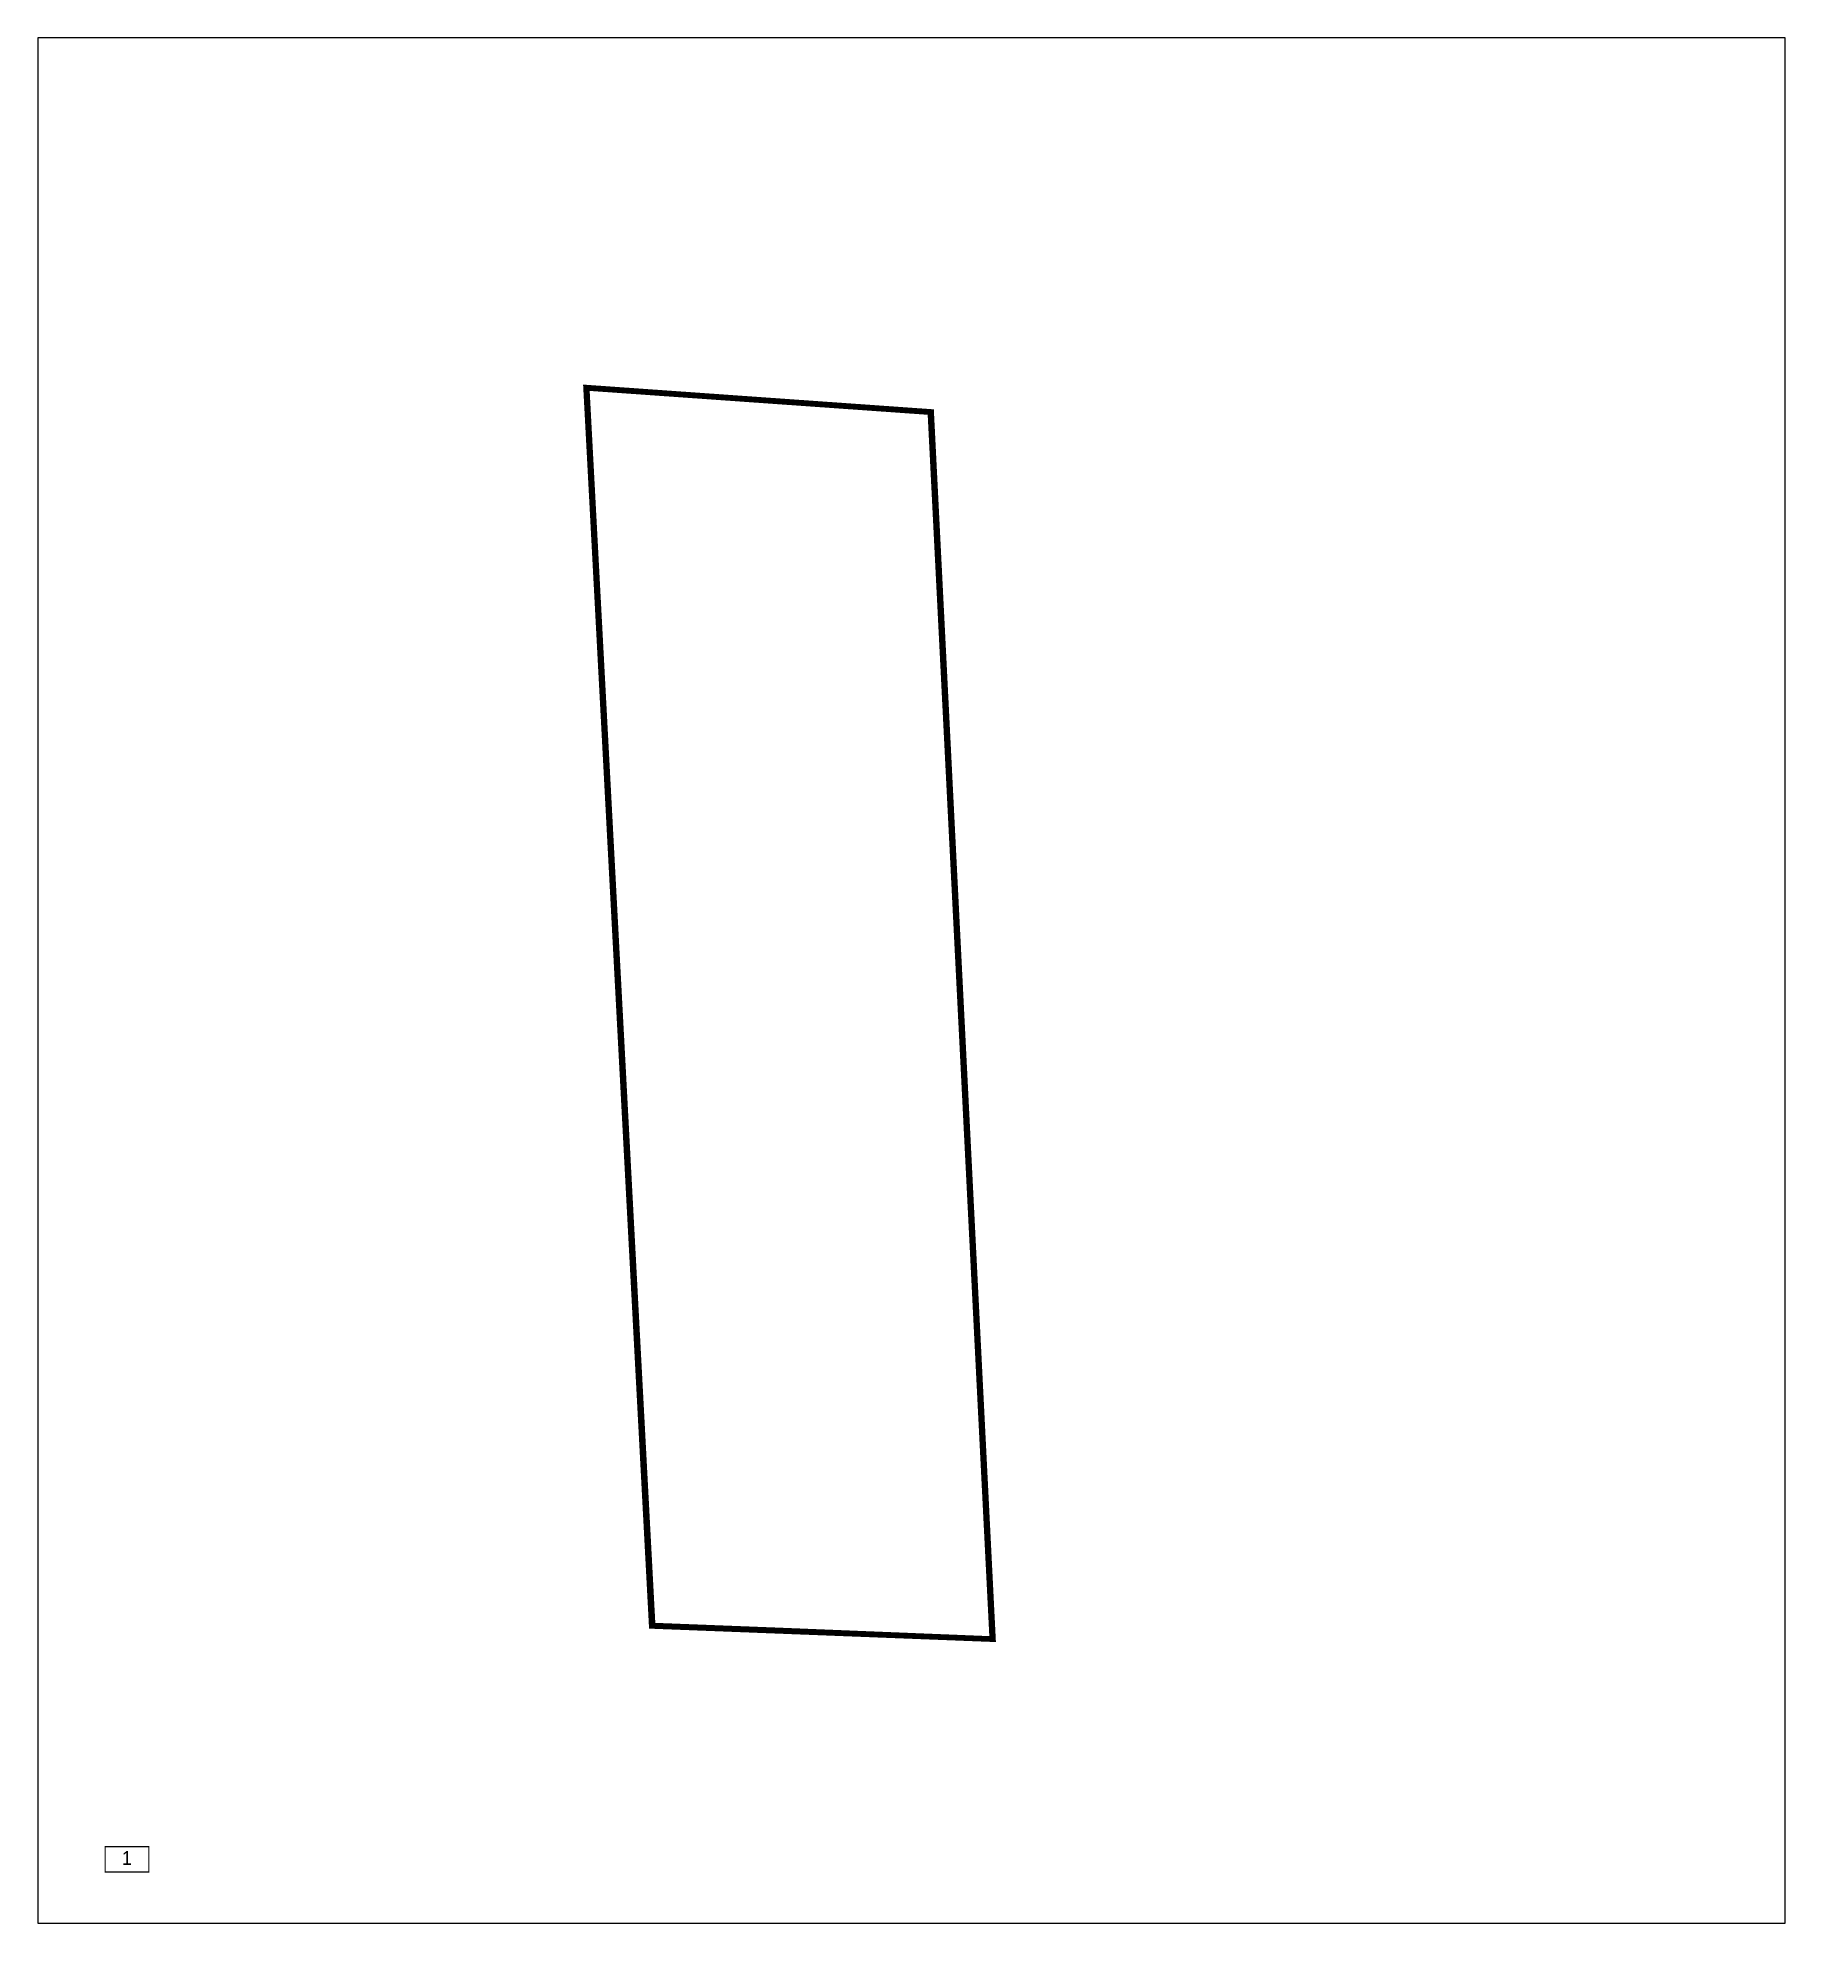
# Model space of a CAD drawing. Extents: x 185952 to 186142, y 654678 to 654883.
import ezdxf
from ezdxf.enums import TextEntityAlignment as Align

# ---------------------------------------------------------------- set-up
doc = ezdxf.new("R2010")
doc.units = 0
doc.header["$LTSCALE"] = 1.25
doc.header["$MEASUREMENT"] = 0
for name, color, linetype in [('hadpasa', 255, 'Continuous'), ('pgvul1', 253, 'Continuous'), ('pgvul2', 150, 'Continuous')]:
    doc.layers.add(name, color=color, linetype=linetype)
doc.styles.add('style1', font='hebtxt')

# ---------------------------------------------------------------- blocks, each defined once
blk = doc.blocks.new('hadpasa')
at = {"layer": 'hadpasa', "const_width": 0.25}
blk.add_lwpolyline([(-4.82, -2.88), (-4.82, 2.64), (4.65, 2.64), (4.65, -2.88)], close=True, dxfattribs=at)
at = {"style": 'style1'}
blk.add_attdef('PAGE', text='', height=3, dxfattribs=at).set_placement((-0.11, -1.34), align=Align.CENTER)
at = {"style": 'style1', "flags": 1}
for tag, p in [('SIZE', (-1.63, -4.27)), ('SCALE', (-1.59, -5.2)), ('PAGES', (-1.57, -6.31))]:
    blk.add_attdef(tag, p, '', height=0.75, dxfattribs=at)

msp = doc.modelspace()

# ---------------------------------------------------------------- linework, layer by layer
at = {"layer": 'hadpasa'}
msp.add_lwpolyline([(185952.04, 654677.96), (186142.04, 654677.96), (186142.04, 654882.96), (185952.04, 654882.96)], close=True, dxfattribs=at)
at = {"layer": 'pgvul1'}
msp.add_lwpolyline([(186048.89, 654842), (186011.97, 654844.61), (186019.08, 654710.58), (186032.18, 654710.07), (186055.58, 654709.16)], close=True, dxfattribs=at)
at = {"layer": 'pgvul2', "const_width": 0.6}
msp.add_lwpolyline([(186049.18, 654842.28), (186011.65, 654844.93), (186018.79, 654710.29), (186032.17, 654709.77), (186055.9, 654708.85)], close=True, dxfattribs=at)

# ---------------------------------------------------------------- block references
at = {"layer": 'hadpasa', "xscale": 0.5, "yscale": 0.5, "zscale": 0.5}
msp.add_blockref('hadpasa', (185961.79, 654684.98), dxfattribs=at).add_auto_attribs({'PAGE': '1'})

doc.saveas('drawing.dxf')
